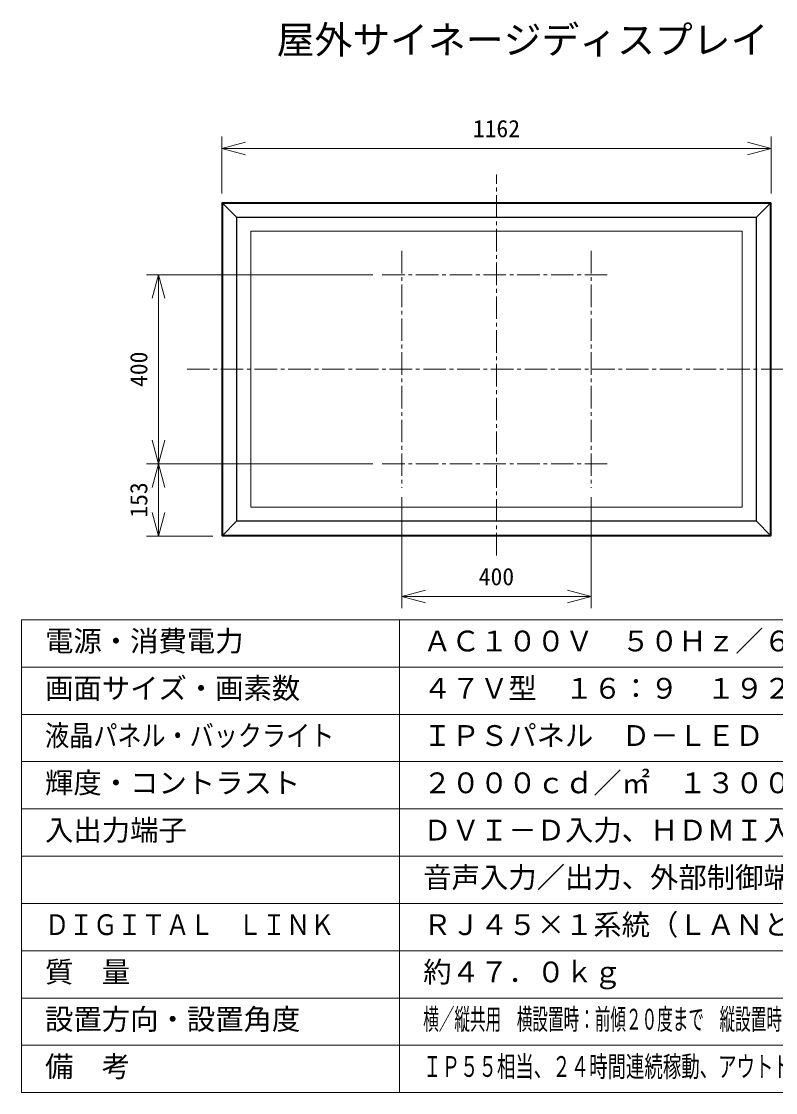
# Model space of a CAD drawing. Units: millimetres, scale not verified. Extents: x -62 to 63, y -57 to 57.
# Drawn here: x -62.5 to 17.3, y -56.5 to 56.8 of the extents above; entities that cross this region are included whole.
import ezdxf
from ezdxf.enums import TextEntityAlignment as Align

# ---------------------------------------------------------------- set-up
doc = ezdxf.new("R2010")
doc.units = ezdxf.units.MM
doc.header["$LTSCALE"] = 0.125
doc.linetypes.add('USER1', pattern=[28.575, 19.05, -3.175, 3.175, -3.175])
for name, color, linetype, lineweight in [('0-0_0', 7, 'Continuous', 18), ('0-3_WAKU', 1, 'Continuous', 18), ('0-5_SUNPO', 3, 'Continuous', 18), ('0-6_GAIKEI', 8, 'Continuous', 18)]:
    doc.layers.add(name, color=color, linetype=linetype, lineweight=lineweight)
doc.layers.add('0-2_MOJI1', color=7, linetype='Continuous')
doc.styles.add('ＭＳ ゴシック', font='')
doc.styles.get('ＭＳ ゴシック').set_extended_font_data('MS Gothic')

# ---------------------------------------------------------------- blocks, each defined once
blk = doc.blocks.new('_Open30')
at = {"layer": '0-0_0'}
blk.add_line((0, 0), (-1, 0), dxfattribs=at)
blk.add_lwpolyline([(-1, 0.26795), (0, 0), (-1, -0.26795)], dxfattribs=at)
blk = doc.blocks.new('D1')
at = {"layer": '0-5_SUNPO'}
for p, q in [((42.2515, 319.9589), (42.2515, 308.2307)), ((62.2515, 319.9589), (62.2515, 308.2307)), ((44.7515, 309.4807), (59.7515, 309.4807))]:
    blk.add_line(p, q, dxfattribs=at)
at = {"layer": '0-5_SUNPO', "xscale": 2.5, "yscale": 2.5, "rotation": 180}
blk.add_blockref('_Open30', (42.2515, 309.4807), dxfattribs=at)
at = {"layer": '0-5_SUNPO', "xscale": 2.5, "yscale": 2.5}
blk.add_blockref('_Open30', (62.2515, 309.4807), dxfattribs=at)
at = {"layer": '0-5_SUNPO', "color": 7, "style": 'ＭＳ ゴシック'}
blk.add_text('400', height=1.833, dxfattribs=at).set_placement((50.3765, 310.1057), align=Align.BOTTOM_LEFT)
blk = doc.blocks.new('D2')
at = {"layer": '0-5_SUNPO'}
for p, q in [((39.1574, 343.5026), (15.2477, 343.5026)), ((16.4977, 341.0026), (16.4977, 326.0026)), ((39.1574, 323.5026), (15.2477, 323.5026))]:
    blk.add_line(p, q, dxfattribs=at)
at = {"layer": '0-5_SUNPO', "xscale": 2.5, "yscale": 2.5}
for p, rotation in [((16.4977, 343.5026), 90), ((16.4977, 323.5026), 270)]:
    blk.add_blockref('_Open30', p, dxfattribs=dict(at, rotation=rotation))
at = {"layer": '0-5_SUNPO', "color": 7, "style": 'ＭＳ ゴシック'}
blk.add_text('400', height=1.833, rotation=90, dxfattribs=at).set_placement((15.8727, 331.6276), align=Align.BOTTOM_LEFT)
blk = doc.blocks.new('D3')
at = {"layer": '0-5_SUNPO'}
for p, q in [((39.1574, 323.5026), (15.2477, 323.5026)), ((16.4977, 321.0026), (16.4977, 318.3526)), ((22.2615, 315.8526), (15.2477, 315.8526))]:
    blk.add_line(p, q, dxfattribs=at)
at = {"layer": '0-5_SUNPO', "xscale": 2.5, "yscale": 2.5}
for p, rotation in [((16.4977, 323.5026), 90), ((16.4977, 315.8526), 270)]:
    blk.add_blockref('_Open30', p, dxfattribs=dict(at, rotation=rotation))
at = {"layer": '0-5_SUNPO', "color": 7, "style": 'ＭＳ ゴシック'}
blk.add_text('153', height=1.833, rotation=90, dxfattribs=at).set_placement((15.8727, 317.8026), align=Align.BOTTOM_LEFT)
blk = doc.blocks.new('D4')
at = {"layer": '0-5_SUNPO'}
for p, q in [((23.2015, 352.0926), (23.2015, 358.1139)), ((81.3015, 352.0926), (81.3015, 358.1139)), ((25.7015, 356.8639), (78.8015, 356.8639))]:
    blk.add_line(p, q, dxfattribs=at)
at = {"layer": '0-5_SUNPO', "xscale": 2.5, "yscale": 2.5, "rotation": 180}
blk.add_blockref('_Open30', (23.2015, 356.8639), dxfattribs=at)
at = {"layer": '0-5_SUNPO', "xscale": 2.5, "yscale": 2.5}
blk.add_blockref('_Open30', (81.3015, 356.8639), dxfattribs=at)
at = {"layer": '0-5_SUNPO', "color": 7, "style": 'ＭＳ ゴシック'}
blk.add_text('1162', height=1.833, dxfattribs=at).set_placement((49.7515, 357.4889), align=Align.BOTTOM_LEFT)

msp = doc.modelspace()

# ---------------------------------------------------------------- linework, layer by layer
at = {"layer": '0-3_WAKU', "color": 4}
for p, q in [((-62.4907, -56.5069), (-62.4907, -6.5069)), ((-62.4907, -6.5069), (62.5093, -6.5069)), ((-22.4907, -56.5069), (-22.4907, -6.5069)), ((-62.4907, -56.5069), (62.5093, -56.5069))]:
    msp.add_line(p, q, dxfattribs=at)
at = {"layer": '0-3_WAKU'}
for p, q in [((62.5093, -11.5069), (-62.4907, -11.5069)), ((62.5093, -16.5069), (-62.4907, -16.5069)), ((62.5093, -21.5069), (-62.4907, -21.5069)), ((-62.4907, -26.5069), (62.5093, -26.5069)), ((-62.4907, -31.5069), (62.5093, -31.5069)), ((-62.4907, -36.5069), (62.5093, -36.5069)), ((-62.4907, -41.5069), (62.5093, -41.5069)), ((-62.4907, -46.5069), (62.5093, -46.5069)), ((-62.4907, -51.5069), (62.5093, -51.5069))]:
    msp.add_line(p, q, dxfattribs=at)
at = {"layer": '0-6_GAIKEI', "color": 9, "linetype": 'USER1'}
for p, q in [((-12.2392, 0.311), (-12.2392, 40.5857)), ((-22.2392, 32.5167), (-22.2392, 7.452)), ((-2.2392, 32.5167), (-2.2392, 7.452)), ((-24.3332, 29.9957), (-0.4746, 29.9957)), ((-44.9745, 19.9957), (18.6186, 19.9957)), ((-24.3332, 9.9957), (-0.4746, 9.9957))]:
    msp.add_line(p, q, dxfattribs=at)
at = {"layer": '0-6_GAIKEI', "color": 7}
for p, q in [((-41.2892, 37.5857), (-41.2746, 37.6004)), ((-41.2892, 2.4057), (-41.2892, 37.5857)), ((-41.2746, 37.6004), (-41.2698, 37.6051)), ((-41.2486, 37.6051), (-41.2698, 37.6051)), ((16.7654, 37.6311), (16.7702, 37.6263)), ((16.7702, 37.6051), (16.7702, 37.6263)), ((16.7914, 37.6051), (16.7702, 37.6051)), ((16.7962, 37.6004), (16.7914, 37.6051)), ((16.7962, 37.6004), (16.8108, 37.5857)), ((16.8108, 37.5857), (16.8108, 2.4057)), ((-41.2892, 2.4057), (-41.2746, 2.3911)), ((-41.2746, 2.3911), (-41.2698, 2.3863)), ((-41.2698, 2.3863), (-41.2486, 2.3863)), ((-41.2486, 2.3863), (-41.2486, 2.3651)), ((-41.2438, 2.3604), (-41.2486, 2.3651)), ((-41.2438, 2.3604), (-41.2292, 2.3457)), ((16.7508, 2.3457), (-41.2292, 2.3457)), ((16.7508, 2.3457), (16.7654, 2.3604)), ((16.7702, 2.3863), (16.7914, 2.3863)), ((16.7962, 2.3911), (16.7914, 2.3863)), ((16.7962, 2.3911), (16.8108, 2.4057))]:
    msp.add_line(p, q, dxfattribs=at)
at = {"layer": '0-6_GAIKEI', "color": 1}
for p, q in [((-41.2746, 37.6004), (-41.2746, 2.3911)), ((-41.2486, 37.6051), (-39.6892, 36.0457)), ((16.7654, 37.6311), (-41.2438, 37.6311)), ((-41.1965, 2.4384), (-41.1965, 37.553)), ((-41.1965, 37.553), (16.7181, 37.553)), ((-41.1788, 37.5354), (-41.1788, 2.4561)), ((16.7004, 37.5354), (-41.1788, 37.5354)), ((15.2108, 36.0457), (16.7702, 37.6051)), ((16.7004, 2.4561), (16.7004, 37.5354)), ((16.7181, 37.553), (16.7181, 2.4384)), ((16.7962, 2.3911), (16.7962, 37.6004)), ((-39.7246, 3.9104), (-39.7246, 36.0811)), ((-39.7246, 36.0811), (15.2462, 36.0811)), ((-39.7069, 36.0634), (-39.7069, 3.928)), ((15.2285, 36.0634), (-39.7069, 36.0634)), ((-39.6965, 3.9384), (-39.6965, 36.053)), ((-39.6965, 36.053), (15.2181, 36.053)), ((-39.6892, 36.0457), (-39.6892, 3.9457)), ((15.2108, 36.0457), (-39.6892, 36.0457)), ((15.2108, 3.9457), (15.2108, 36.0457)), ((15.2181, 36.053), (15.2181, 3.9384)), ((15.2285, 3.928), (15.2285, 36.0634)), ((15.2462, 36.0811), (15.2462, 3.9104)), ((-38.2142, 34.5957), (13.7358, 34.5957)), ((-38.2142, 5.3957), (-38.2142, 34.5957)), ((13.7358, 5.3957), (13.7358, 34.5957)), ((-38.2142, 5.3957), (13.7358, 5.3957)), ((-39.7246, 3.9104), (-41.1788, 2.4561)), ((-39.7069, 3.928), (-39.7246, 3.9104)), ((15.2462, 3.9104), (-39.7246, 3.9104)), ((-39.6965, 3.9384), (-39.7069, 3.928)), ((-39.7069, 3.928), (15.2285, 3.928)), ((-39.6965, 3.9384), (-39.6892, 3.9457)), ((15.2181, 3.9384), (-39.6965, 3.9384)), ((-39.6892, 3.9457), (15.2108, 3.9457)), ((16.7702, 2.3863), (15.2108, 3.9457)), ((-41.1965, 2.4384), (-41.2486, 2.3863)), ((-41.2438, 2.3604), (16.7654, 2.3604)), ((-41.1788, 2.4561), (-41.1965, 2.4384)), ((16.7181, 2.4384), (-41.1965, 2.4384)), ((-41.1788, 2.4561), (16.7004, 2.4561))]:
    msp.add_line(p, q, dxfattribs=at)
at = {"layer": '0-6_GAIKEI', "color": 7}
for points in [[(-41.2292, 37.6457), (-41.2486, 37.6263), (-41.2486, 37.6051)], [(-41.2292, 37.6457), (16.7508, 37.6457), (16.7654, 37.6311)], [(16.7654, 2.3604), (16.7702, 2.3651), (16.7702, 2.3863)]]:
    msp.add_lwpolyline(points, dxfattribs=at)

# ---------------------------------------------------------------- block references
at = {"layer": '0-5_SUNPO'}
for name in ['D4', 'D2', 'D3', 'D1']:
    msp.add_blockref(name, (-64.4907, -313.5069), dxfattribs=at)

# ---------------------------------------------------------------- texts
at = {"layer": '0-2_MOJI1', "style": 'ＭＳ ゴシック'}
for s, height, p in [('屋外サイネージディスプレイ', 2.933, (-35.4907, 52.4931)), ('電源・消費電力', 2.199, (-59.9907, -10.5069)), ('ＡＣ１００Ｖ\u3000５０Ｈｚ／６０Ｈｚ\u3000３７０Ｗ', 2.199, (-19.9907, -10.5069)), ('画面サイズ・画素数', 2.199, (-59.9907, -15.5069)), ('４７Ｖ型\u3000１６：９\u3000１９２０×１０８０画素', 2.199, (-19.9907, -15.5069)), ('ＩＰＳパネル\u3000Ｄ－ＬＥＤ', 2.199, (-19.9907, -20.5069)), ('輝度・コントラスト', 2.199, (-59.9907, -25.5069)), ('２０００ｃｄ／㎡\u3000１３００：１', 2.199, (-19.9907, -25.5069)), ('入出力端子', 2.199, (-59.9907, -30.5069)), ('ＤＶＩ－Ｄ入力、ＨＤＭＩ入力、ＰＣ入力', 2.199, (-19.9907, -30.5069)), ('音声入力／出力、外部制御端子', 2.199, (-19.9907, -35.5069)), ('ＲＪ４５×１系統（ＬＡＮと共用）', 2.199, (-19.9907, -40.5069)), ('質\u3000量', 2.199, (-59.9907, -45.5069)), ('約４７．０ｋｇ', 2.199, (-19.9907, -45.5069)), ('設置方向・設置角度', 2.199, (-59.9907, -50.5069)), ('備\u3000考', 2.199, (-59.9907, -55.5069))]:
    msp.add_text(s, height=height, dxfattribs=at).set_placement(p, align=Align.BOTTOM_LEFT)
for s, width, p in [('液晶パネル・バックライト', 0.85, (-59.9907, -20.5069)), ('ＤＩＧＩＴＡＬ\u3000ＬＩＮＫ', 0.85, (-59.9907, -40.5069)), ('横／縦共用\u3000横設置時：前傾２０度まで\u3000縦設置時：前傾２０度まで、後傾２０度まで', 0.55, (-19.9907, -50.5069)), ('ＩＰ５５相当、２４時間連続稼動、アウトドアモード、保護ガラス、直射光対策', 0.65, (-19.9907, -55.5069))]:
    msp.add_text(s, height=2.199, dxfattribs=dict(at, width=width)).set_placement(p, align=Align.BOTTOM_LEFT)

doc.saveas('drawing.dxf')
